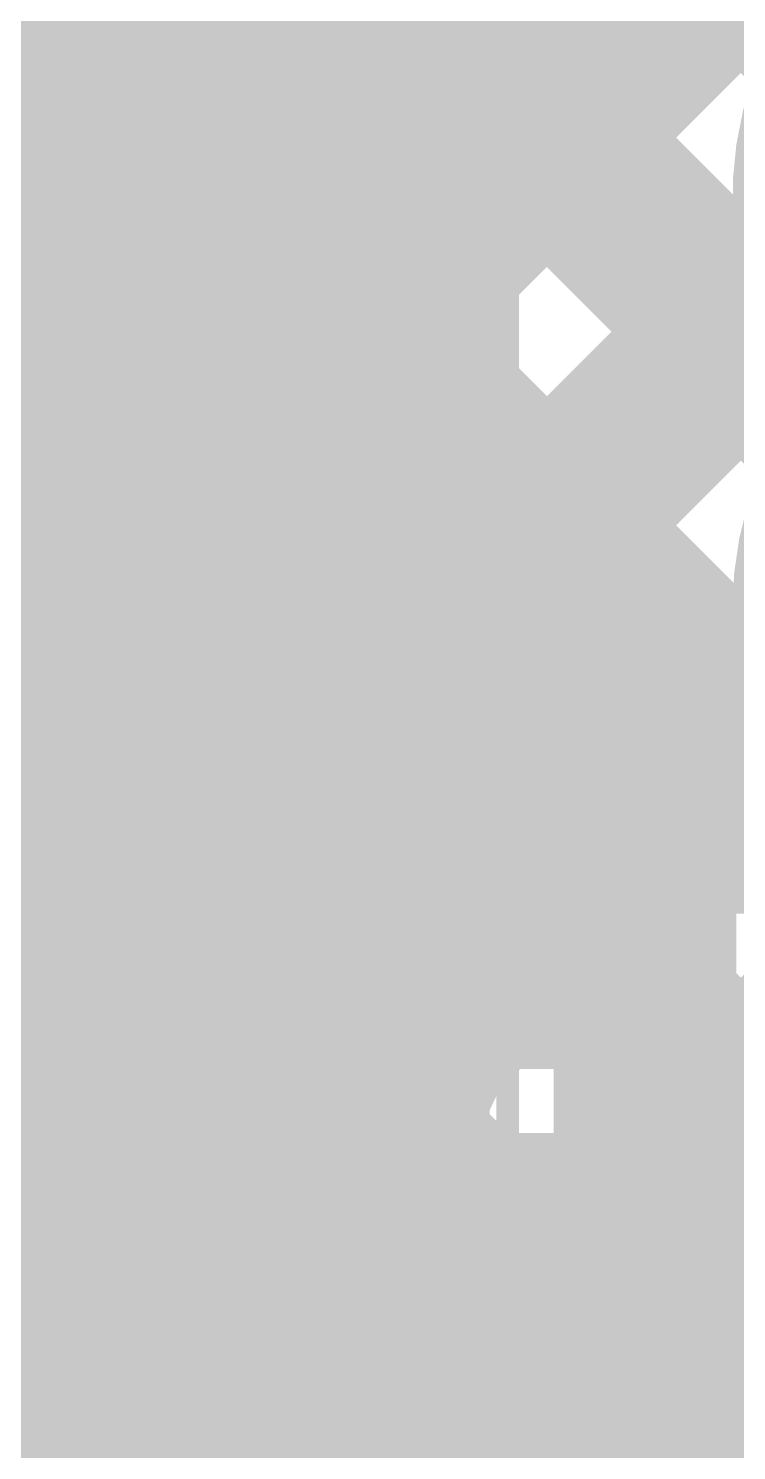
# Model space of a CAD drawing. Header units: millimetres. Extents: x 13 to 259, y -2 to 326.
# Drawn here: x 113.841 to 115.39, y 118.89 to 122.003 of the extents above; entities that cross this region are included whole.
import ezdxf

# ---------------------------------------------------------------- set-up
doc = ezdxf.new("R2010")
doc.units = ezdxf.units.MM
for name, color, linetype in [('BottomLayer', 5, 'Continuous'), ('BottomSolder', 6, 'Continuous'), ('ConnectLayer', 7, 'Continuous'), ('DrillDrawing', 1, 'Continuous'), ('Mechanical14', 56, 'Continuous'), ('Mechanical15', 56, 'Continuous'), ('MidLayer1', 16, 'Continuous'), ('MidLayer2', 76, 'Continuous'), ('MidLayer3', 90, 'Continuous'), ('MidLayer4', 156, 'Continuous'), ('MidLayer5', 130, 'Continuous'), ('MidLayer6', 216, 'Continuous'), ('MultiLayer', 9, 'Continuous'), ('TopLayer', 1, 'Continuous'), ('TopPaste', 8, 'Continuous'), ('TopSolder', 216, 'Continuous')]:
    doc.layers.add(name, color=color, linetype=linetype)

# ---------------------------------------------------------------- blocks, each defined once
blk = doc.blocks.new('CAPC1005X55N_106')
at = {"layer": 'Mechanical14', "const_width": 0.1}
for points in [[(-0.5249, 0.2751), (-0.5249, -0.2749)], [(0.5251, 0.2751), (-0.5249, 0.2751)], [(0.5251, 0.2751), (0.5251, -0.2749)], [(0.5251, -0.2749), (-0.5249, -0.2749)]]:
    blk.add_lwpolyline(points, dxfattribs=at)
at = {"layer": 'Mechanical14', "const_width": 0.05}
for points in [[(-0.5499, 0.2751, 1), (-0.5, 0.2751, 1)], [(-0.5499, 0.2751, 1), (-0.5, 0.2751, 1)], [(0.5001, 0.2751, 1), (0.55, 0.2751, 1)], [(0.5001, 0.2751, 1), (0.55, 0.2751, 1)], [(-0.5499, -0.2749, 1), (-0.5, -0.2749, 1)], [(-0.5499, -0.2749, 1), (-0.5, -0.2749, 1)], [(0.5001, -0.2749, 1), (0.55, -0.2749, 1)], [(0.5001, -0.2749, 1), (0.55, -0.2749, 1)]]:
    blk.add_lwpolyline(points, format="xyb", close=True, dxfattribs=at)
at = {"layer": 'Mechanical15', "const_width": 0.05}
for points in [[(0, 0.5), (0, -0.5)], [(-0.91, 0.46), (-0.91, -0.46)], [(0.91, 0.46), (-0.91, 0.46)], [(0.91, 0.46), (0.91, -0.46)], [(0.5, 0), (-0.5, 0)], [(0.91, -0.46), (-0.91, -0.46)]]:
    blk.add_lwpolyline(points, dxfattribs=at)
at = {"layer": 'Mechanical15', "const_width": 0.025}
for points in [[(-0.0125, 0.5, 1), (0.0125, 0.5, 1)], [(-0.9225, 0.46, 1), (-0.8975, 0.46, 1)], [(-0.9225, 0.46, 1), (-0.8975, 0.46, 1)], [(0.8975, 0.46, 1), (0.9225, 0.46, 1)], [(0.8975, 0.46, 1), (0.9225, 0.46, 1)], [(-0.5125, 0, 1), (-0.4875, 0, 1)], [(0.4875, 0, 1), (0.5125, 0, 1)], [(-0.9225, -0.46, 1), (-0.8975, -0.46, 1)], [(-0.9225, -0.46, 1), (-0.8975, -0.46, 1)], [(0.8975, -0.46, 1), (0.9225, -0.46, 1)], [(0.8975, -0.46, 1), (0.9225, -0.46, 1)], [(-0.0125, -0.5, 1), (0.0125, -0.5, 1)]]:
    blk.add_lwpolyline(points, format="xyb", close=True, dxfattribs=at)
at = {"layer": 'TopLayer'}
for points in [[(-0.76, -0.31), (-0.14, -0.31), (-0.76, 0.31), (-0.14, 0.31)], [(0.14, -0.31), (0.76, -0.31), (0.14, 0.31), (0.76, 0.31)]]:
    blk.add_solid(points, dxfattribs=at)
at = {"layer": 'TopPaste'}
for points in [[(-0.76, -0.31), (-0.14, -0.31), (-0.76, 0.31), (-0.14, 0.31)], [(0.14, -0.31), (0.76, -0.31), (0.14, 0.31), (0.76, 0.31)]]:
    blk.add_solid(points, dxfattribs=at)
at = {"layer": 'TopSolder'}
for points in [[(-0.8616, -0.4116), (-0.0384, -0.4116), (-0.8616, 0.4116), (-0.0384, 0.4116)], [(0.0384, -0.4116), (0.8616, -0.4116), (0.0384, 0.4116), (0.8616, 0.4116)]]:
    blk.add_solid(points, dxfattribs=at)
blk = doc.blocks.new('CAPC1608X87N_107')
at = {"layer": 'Mechanical14', "const_width": 0.1}
for points in [[(-0.875, -0.4749), (-0.875, 0.4751)], [(0.875, 0.4751), (-0.875, 0.4751)], [(0.875, -0.4749), (0.875, 0.4751)]]:
    blk.add_lwpolyline(points, dxfattribs=at)
at = {"layer": 'Mechanical14', "const_width": 0.05}
for points in [[(-0.9, 0.4751, 1), (-0.85, 0.4751, 1)], [(-0.9, 0.4751, 1), (-0.85, 0.4751, 1)], [(0.85, 0.4751, 1), (0.9, 0.4751, 1)], [(0.85, 0.4751, 1), (0.9, 0.4751, 1)]]:
    blk.add_lwpolyline(points, format="xyb", close=True, dxfattribs=at)
at = {"layer": 'Mechanical15', "const_width": 0.05}
for points in [[(1.55, 0.75), (-1.55, 0.75)], [(1.55, -0.75), (1.55, 0.75)], [(0, -0.3), (0, 0.3)], [(0.3, 0), (-0.3, 0)]]:
    blk.add_lwpolyline(points, dxfattribs=at)
at = {"layer": 'Mechanical15', "const_width": 0.025}
for points in [[(1.5375, 0.75, 1), (1.5625, 0.75, 1)], [(1.5375, 0.75, 1), (1.5625, 0.75, 1)], [(-0.0125, 0.3, 1), (0.0125, 0.3, 1)], [(-0.3125, 0, 1), (-0.2875, 0, 1)], [(0.2875, 0, 1), (0.3125, 0, 1)], [(-0.0125, -0.3, 1), (0.0125, -0.3, 1)]]:
    blk.add_lwpolyline(points, format="xyb", close=True, dxfattribs=at)
at = {"layer": 'TopLayer'}
for points in [[(-1.275, -0.5), (-0.325, -0.5), (-1.275, 0.5), (-0.325, 0.5)], [(0.325, -0.5), (1.275, -0.5), (0.325, 0.5), (1.275, 0.5)]]:
    blk.add_solid(points, dxfattribs=at)
at = {"layer": 'TopPaste'}
for points in [[(-1.275, -0.5), (-0.325, -0.5), (-1.275, 0.5), (-0.325, 0.5)], [(0.325, -0.5), (1.275, -0.5), (0.325, 0.5), (1.275, 0.5)]]:
    blk.add_solid(points, dxfattribs=at)
at = {"layer": 'TopSolder'}
for points in [[(-1.3766, -0.6016), (-0.2234, -0.6016), (-1.3766, 0.6016), (-0.2234, 0.6016)], [(0.2234, -0.6016), (1.3766, -0.6016), (0.2234, 0.6016), (1.3766, 0.6016)]]:
    blk.add_solid(points, dxfattribs=at)

msp = doc.modelspace()

# ---------------------------------------------------------------- linework, layer by layer
at = {"layer": 'BottomLayer', "const_width": 0.25}
for points in [[(114.0144, 121.5778, 1), (114.2644, 121.5778, 1)], [(114.0144, 119.9778, 1), (114.2644, 119.9778, 1)], [(113.7244, 118.6696, 1), (113.9744, 118.6696, 1)], [(114.6244, 118.6696, 1), (114.8744, 118.6696, 1)]]:
    msp.add_lwpolyline(points, format="xyb", close=True, dxfattribs=at)
at = {"layer": 'BottomSolder', "const_width": 0.3516}
for points in [[(113.9636, 121.5778, 1), (114.3152, 121.5778, 1)], [(113.9636, 119.9778, 1), (114.3152, 119.9778, 1)], [(113.6736, 118.6696, 1), (114.0252, 118.6696, 1)], [(114.5736, 118.6696, 1), (114.9252, 118.6696, 1)]]:
    msp.add_lwpolyline(points, format="xyb", close=True, dxfattribs=at)
at = {"layer": 'ConnectLayer', "const_width": 0.4}
for points in [[(112.2084, 120.6937), (118.8877, 127.373)], [(109.7157, 127.0232), (115.6793, 121.0596)], [(114.4455, 122.0822), (118.5225, 126.1592)], [(109.9012, 125.9891), (113.8179, 122.0725)], [(109.2941, 125.7478), (116.5763, 118.4655)], [(113.3871, 120.1753), (118.9608, 125.749)], [(114.1196, 120.9078), (118.9608, 125.749)], [(114.726, 121.5142), (118.9608, 125.749)], [(111.8521, 125.7353), (116.2718, 121.3156)], [(114.5029, 120.4426), (118.5689, 124.5086)], [(112.2084, 120.6937), (115.4694, 123.9547)], [(113.1825, 121.6678), (115.4694, 123.9547)], [(112.9826, 123.7563), (116.6482, 120.0907)], [(112.9826, 123.7563), (116.4739, 120.265)], [(111.39, 123.6518), (114.134, 120.9078)], [(113.9802, 123.6072), (115.6597, 121.9278)], [(113.9802, 123.6072), (115.6597, 121.9278)], [(113.1704, 120.8071), (115.7225, 123.3593)], [(113.6068, 121.2435), (115.7225, 123.3593)], [(112.5966, 123.2937), (117.4515, 118.4388)], [(112.5966, 123.2937), (115.6254, 120.265)], [(112.0627, 122.7876), (113.9425, 120.9078)], [(110.7348, 122.61), (114.2968, 119.048)], [(111.5833, 122.61), (114.6467, 119.5466)], [(111.7336, 122.61), (113.7186, 120.625)], [(112.4973, 122.61), (113.9423, 121.165)], [(113.2804, 122.61), (117.4515, 118.4388)], [(113.311, 121.7963), (114.1247, 122.61)], [(113.7353, 121.372), (114.9733, 122.61)], [(114.1289, 122.61), (116.6482, 120.0907)], [(114.3768, 121.165), (115.8218, 122.61)], [(114.9774, 122.61), (115.6597, 121.9278)], [(112.3408, 121.8525), (113.762, 120.4313)], [(112.3408, 121.8525), (113.762, 120.4313)], [(114.5029, 120.4426), (115.5907, 121.5304)], [(114.7464, 120.6861), (115.5907, 121.5304)], [(114.9245, 120.8642), (115.5907, 121.5304)], [(114.6341, 121.2563), (116.7904, 119.1)], [(113.9423, 121.165), (114.4, 121.165)], [(114.6987, 119.7899), (115.9837, 121.0749)], [(115.1738, 120.265), (115.9837, 121.0749)], [(115.19, 120.2812), (115.9837, 121.0749)], [(114.7829, 121.0059), (115.0309, 120.7578)], [(113.3871, 120.1753), (114.203, 120.9913)], [(114.0467, 120.9951), (115.9418, 119.1)], [(113.9425, 120.9078), (114.3424, 120.9078)], [(114.4393, 118.682), (116.638, 120.8807)], [(115.1731, 119.4157), (116.638, 120.8807)], [(114.6535, 120.7789), (114.9907, 120.4417)], [(114.6987, 119.7899), (115.5844, 120.6755)], [(113.1152, 119.9034), (113.8368, 120.625)], [(113.7186, 120.625), (114.4, 120.625)], [(114.4, 120.625), (114.65, 120.375)], [(113.4068, 119.3465), (114.5427, 120.4824)], [(114.65, 119.55), (114.65, 120.375)], [(115.19, 119.55), (115.19, 120.375)], [(115.0986, 120.265), (116.782, 120.265)], [(114.973, 119.2156), (115.9463, 120.1889)], [(114.4078, 117.8019), (116.6143, 120.0084)], [(114.8995, 118.2936), (116.6143, 120.0084)], [(115.19, 119.8518), (116.5763, 118.4655)], [(113.3774, 118.4686), (114.65, 119.7412)], [(113.4068, 119.3465), (113.6747, 119.6144)], [(113.4068, 119.3464), (113.6747, 119.6144)], [(113.4068, 119.3465), (113.6747, 119.6144)], [(114.5929, 119.6004), (116.1866, 118.0067)], [(114.5929, 119.6004), (114.9811, 119.2122)], [(114.3642, 119.2642), (114.65, 119.55)], [(113.9109, 119.4339), (114.2024, 119.1424)], [(113.9109, 119.4339), (114.2024, 119.1424)], [(113.9109, 119.4339), (114.2024, 119.1424)], [(114.1085, 119.1997), (114.3274, 119.4185)], [(114.1085, 119.1997), (114.3274, 119.4185)], [(114.1085, 119.1997), (114.3274, 119.4185)], [(114.4078, 117.8019), (115.9909, 119.385)], [(114.4393, 118.682), (115.1424, 119.385)], [(114.6796, 119.385), (116.782, 119.385)], [(114.8083, 119.385), (116.1866, 118.0067)], [(114.3642, 119.1165), (114.3642, 119.2642)], [(114.8979, 119.0342), (115.0309, 119.1672)], [(115.0285, 119.1648), (116.1866, 118.0067)], [(113.3774, 119.1188), (114.3642, 118.1321)], [(114.253, 119.1), (114.3459, 119.1)], [(115.153, 119.1), (117.5, 119.1)], [(114.3222, 119.0226), (131.6373, 101.7075)], [(114.3222, 119.0226), (115.7835, 117.5613)]]:
    msp.add_lwpolyline(points, dxfattribs=at)
for points in [[(116.593, 121.2214, -5.09689), (116.7614, 121.6342)], [(116.593, 121.2214, -5.09689), (116.7614, 121.6342)], [(116.593, 121.2214, -5.09689), (116.7614, 121.6342)], [(114.4, 121.165, -0.199574), (114.7829, 121.0059)], [(114.4, 121.165, -0.198912), (114.7819, 121.0068)], [(114.3424, 120.9078, -0.198912), (114.6535, 120.7789)], [(114.3424, 120.9078, -0.198912), (114.6535, 120.7789)], [(115.0309, 120.7578, -0.199574), (115.19, 120.375)], [(115.0319, 120.7568, -0.198912), (115.19, 120.375)], [(114.9907, 120.4417, -0.119306), (115.0986, 120.265)], [(114.9907, 120.4417, -0.119306), (115.0986, 120.265)], [(114.4287, 119.4636, -0.63124), (113.5579, 120.0771)], [(115.19, 119.55, -0.199574), (115.0309, 119.1672)], [(115.19, 119.55, -0.198912), (115.0319, 119.1682)], [(114.6796, 119.385, -0.152886), (114.4287, 119.4636)], [(114.6796, 119.385, -0.152886), (114.4287, 119.4636)], [(113.5885, 118.1404, -1.799464), (114.4394, 118.6696)], [(113.5885, 118.1404, -1.799464), (114.4394, 118.6696)], [(113.4459, 119.1, -0.395477), (114.253, 119.1)], [(114.3459, 119.1, -0.395477), (115.153, 119.1)], [(114.3642, 118.2228, -0.458192), (114.3642, 119.1165)], [(114.8979, 119.0342, -0.178667), (114.7164, 118.7072)], [(114.8979, 119.0342, -0.178437), (114.7168, 118.7075)], [(114.7164, 118.6321, -0.45237), (114.7164, 118.7072)]]:
    msp.add_lwpolyline(points, format="xyb", dxfattribs=at)
at = {"layer": 'ConnectLayer'}
for points, const_width in [([(114.7294, 121.5778, 1), (113.5494, 121.5778, 1)], 0.4), ([(113.7179, 122.0725, 1), (113.9179, 122.0725, 1)], 0.2), ([(114.3455, 122.0822, 1), (114.5455, 122.0822, 1)], 0.2), ([(114.1894, 121.5778, 1), (114.0894, 121.5778, 1)], 0.4), ([(113.9894, 121.5778, 1), (114.1894, 121.5778, 1)], 0.2), ([(114.0894, 121.5778, 1), (114.2894, 121.5778, 1)], 0.2), ([(114.6294, 121.5778, 1), (114.8294, 121.5778, 1)], 0.2), ([(114.626, 121.5142, 1), (114.826, 121.5142, 1)], 0.2), ([(113.6353, 121.372, 1), (113.8353, 121.372, 1)], 0.2), ([(116.7614, 120.7342, 1), (115.5814, 120.7342, 1)], 0.4), ([(114.5341, 121.2563, 1), (114.7341, 121.2563, 1)], 0.2), ([(113.8423, 121.165, 1), (114.0423, 121.165, 1)], 0.2), ([(113.8423, 121.165, 1), (114.0423, 121.165, 1)], 0.2), ([(114.2768, 121.165, 1), (114.4768, 121.165, 1)], 0.2), ([(114.3, 121.165, 1), (114.5, 121.165, 1)], 0.2), ([(114.3, 121.165, 1), (114.5, 121.165, 1)], 0.2), ([(114.3, 121.165, 1), (114.5, 121.165, 1)], 0.2), ([(114.6819, 121.0068, 1), (114.8819, 121.0068, 1)], 0.2), ([(114.6829, 121.0059, 1), (114.8829, 121.0059, 1)], 0.2), ([(114.6829, 121.0059, 1), (114.8829, 121.0059, 1)], 0.2), ([(113.9467, 120.9951, 1), (114.1467, 120.9951, 1)], 0.2), ([(114.103, 120.9913, 1), (114.303, 120.9913, 1)], 0.2), ([(113.8425, 120.9078, 1), (114.0425, 120.9078, 1)], 0.2), ([(113.8425, 120.9078, 1), (114.0425, 120.9078, 1)], 0.2), ([(114.0196, 120.9078, 1), (114.2196, 120.9078, 1)], 0.2), ([(114.034, 120.9078, 1), (114.234, 120.9078, 1)], 0.2), ([(114.2424, 120.9078, 1), (114.4424, 120.9078, 1)], 0.2), ([(114.2424, 120.9078, 1), (114.4424, 120.9078, 1)], 0.2), ([(114.2424, 120.9078, 1), (114.4424, 120.9078, 1)], 0.2), ([(114.8245, 120.8642, 1), (115.0245, 120.8642, 1)], 0.2), ([(114.5535, 120.7789, 1), (114.7535, 120.7789, 1)], 0.2), ([(114.5535, 120.7789, 1), (114.7535, 120.7789, 1)], 0.2), ([(114.5535, 120.7789, 1), (114.7535, 120.7789, 1)], 0.2), ([(114.9309, 120.7578, 1), (115.1309, 120.7578, 1)], 0.2), ([(114.9309, 120.7578, 1), (115.1309, 120.7578, 1)], 0.2), ([(114.9319, 120.7568, 1), (115.1319, 120.7568, 1)], 0.2), ([(115.4814, 120.7342, 1), (115.6814, 120.7342, 1)], 0.2), ([(114.6464, 120.6861, 1), (114.8464, 120.6861, 1)], 0.2), ([(115.4844, 120.6755, 1), (115.6844, 120.6755, 1)], 0.2), ([(113.6186, 120.625, 1), (113.8186, 120.625, 1)], 0.2), ([(113.6186, 120.625, 1), (113.8186, 120.625, 1)], 0.2), ([(113.7368, 120.625, 1), (113.9368, 120.625, 1)], 0.2), ([(114.3, 120.625, 1), (114.5, 120.625, 1)], 0.2), ([(114.3, 120.625, 1), (114.5, 120.625, 1)], 0.2), ([(114.7294, 119.9778, 1), (113.5494, 119.9778, 1)], 0.4), ([(114.7294, 119.9778, 1), (113.5494, 119.9778, 1)], 0.4), ([(114.4427, 120.4824, 1), (114.6427, 120.4824, 1)], 0.2), ([(113.662, 120.4313, 1), (113.862, 120.4313, 1)], 0.2), ([(113.662, 120.4313, 1), (113.862, 120.4313, 1)], 0.2), ([(114.4029, 120.4426, 1), (114.6029, 120.4426, 1)], 0.2), ([(114.4029, 120.4426, 1), (114.6029, 120.4426, 1)], 0.2), ([(114.8907, 120.4417, 1), (115.0907, 120.4417, 1)], 0.2), ([(114.8907, 120.4417, 1), (115.0907, 120.4417, 1)], 0.2), ([(114.8907, 120.4417, 1), (115.0907, 120.4417, 1)], 0.2), ([(114.55, 120.375, 1), (114.75, 120.375, 1)], 0.2), ([(114.55, 120.375, 1), (114.75, 120.375, 1)], 0.2), ([(115.09, 120.375, 1), (115.29, 120.375, 1)], 0.2), ([(115.09, 120.375, 1), (115.29, 120.375, 1)], 0.2), ([(115.09, 120.375, 1), (115.29, 120.375, 1)], 0.2), ([(114.9986, 120.265, 1), (115.1986, 120.265, 1)], 0.2), ([(114.9986, 120.265, 1), (115.1986, 120.265, 1)], 0.2), ([(114.9986, 120.265, 1), (115.1986, 120.265, 1)], 0.2), ([(115.0738, 120.265, 1), (115.2738, 120.265, 1)], 0.2), ([(115.09, 120.2812, 1), (115.29, 120.2812, 1)], 0.2), ([(114.6294, 119.9778, 1), (114.8294, 119.9778, 1)], 0.2), ([(114.6294, 119.9778, 1), (114.8294, 119.9778, 1)], 0.2), ([(115.09, 119.8518, 1), (115.29, 119.8518, 1)], 0.2), ([(114.5987, 119.7899, 1), (114.7987, 119.7899, 1)], 0.2), ([(114.5987, 119.7899, 1), (114.7987, 119.7899, 1)], 0.2), ([(114.55, 119.7412, 1), (114.75, 119.7412, 1)], 0.2), ([(113.5747, 119.6144, 1), (113.7747, 119.6144, 1)], 0.2), ([(113.5747, 119.6144, 1), (113.7747, 119.6144, 1)], 0.2), ([(113.5747, 119.6144, 1), (113.7747, 119.6144, 1)], 0.2), ([(114.4929, 119.6004, 1), (114.6929, 119.6004, 1)], 0.2), ([(114.4929, 119.6004, 1), (114.6929, 119.6004, 1)], 0.2), ([(114.5467, 119.5466, 1), (114.7467, 119.5466, 1)], 0.2), ([(114.55, 119.55, 1), (114.75, 119.55, 1)], 0.2), ([(114.55, 119.55, 1), (114.75, 119.55, 1)], 0.2), ([(115.09, 119.55, 1), (115.29, 119.55, 1)], 0.2), ([(115.09, 119.55, 1), (115.29, 119.55, 1)], 0.2), ([(115.09, 119.55, 1), (115.29, 119.55, 1)], 0.2), ([(114.3287, 119.4636, 1), (114.5287, 119.4636, 1)], 0.2), ([(114.3287, 119.4636, 1), (114.5287, 119.4636, 1)], 0.2), ([(114.3287, 119.4636, 1), (114.5287, 119.4636, 1)], 0.2), ([(113.8109, 119.4339, 1), (114.0109, 119.4339, 1)], 0.2), ([(113.8109, 119.4339, 1), (114.0109, 119.4339, 1)], 0.2), ([(113.8109, 119.4339, 1), (114.0109, 119.4339, 1)], 0.2), ([(114.2274, 119.4185, 1), (114.4274, 119.4185, 1)], 0.2), ([(114.2274, 119.4185, 1), (114.4274, 119.4185, 1)], 0.2), ([(114.2274, 119.4185, 1), (114.4274, 119.4185, 1)], 0.2), ([(115.0731, 119.4157, 1), (115.2731, 119.4157, 1)], 0.2), ([(114.5796, 119.385, 1), (114.7796, 119.385, 1)], 0.2), ([(114.5796, 119.385, 1), (114.7796, 119.385, 1)], 0.2), ([(114.5796, 119.385, 1), (114.7796, 119.385, 1)], 0.2), ([(114.7083, 119.385, 1), (114.9083, 119.385, 1)], 0.2), ([(115.0424, 119.385, 1), (115.2424, 119.385, 1)], 0.2), ([(114.2642, 119.2642, 1), (114.4642, 119.2642, 1)], 0.2), ([(114.2642, 119.2642, 1), (114.4642, 119.2642, 1)], 0.2), ([(114.0085, 119.1997, 1), (114.2085, 119.1997, 1)], 0.2), ([(114.0085, 119.1997, 1), (114.2085, 119.1997, 1)], 0.2), ([(114.0085, 119.1997, 1), (114.2085, 119.1997, 1)], 0.2), ([(114.873, 119.2156, 1), (115.073, 119.2156, 1)], 0.2), ([(114.8811, 119.2122, 1), (115.0811, 119.2122, 1)], 0.2), ([(114.1024, 119.1424, 1), (114.3024, 119.1424, 1)], 0.2), ([(114.1024, 119.1424, 1), (114.3024, 119.1424, 1)], 0.2), ([(114.1024, 119.1424, 1), (114.3024, 119.1424, 1)], 0.2), ([(114.9285, 119.1648, 1), (115.1285, 119.1648, 1)], 0.2), ([(114.9309, 119.1672, 1), (115.1309, 119.1672, 1)], 0.2), ([(114.9309, 119.1672, 1), (115.1309, 119.1672, 1)], 0.2), ([(114.9319, 119.1682, 1), (115.1319, 119.1682, 1)], 0.2), ([(114.2642, 119.1165, 1), (114.4642, 119.1165, 1)], 0.2), ([(114.2642, 119.1165, 1), (114.4642, 119.1165, 1)], 0.2), ([(114.153, 119.1, 1), (114.353, 119.1, 1)], 0.2), ([(114.153, 119.1, 1), (114.353, 119.1, 1)], 0.2), ([(114.2459, 119.1, 1), (114.4459, 119.1, 1)], 0.2), ([(114.2459, 119.1, 1), (114.4459, 119.1, 1)], 0.2), ([(115.053, 119.1, 1), (115.253, 119.1, 1)], 0.2), ([(115.053, 119.1, 1), (115.253, 119.1, 1)], 0.2), ([(114.1968, 119.048, 1), (114.3968, 119.048, 1)], 0.2), ([(114.2222, 119.0226, 1), (114.4222, 119.0226, 1)], 0.2), ([(114.2222, 119.0226, 1), (114.4222, 119.0226, 1)], 0.2), ([(114.7979, 119.0342, 1), (114.9979, 119.0342, 1)], 0.2), ([(114.7979, 119.0342, 1), (114.9979, 119.0342, 1)], 0.2), ([(114.7979, 119.0342, 1), (114.9979, 119.0342, 1)], 0.2), ([(114.6164, 118.7072, 1), (114.8164, 118.7072, 1)], 0.2), ([(114.6164, 118.7072, 1), (114.8164, 118.7072, 1)], 0.2), ([(114.6168, 118.7075, 1), (114.8168, 118.7075, 1)], 0.2)]:
    msp.add_lwpolyline(points, format="xyb", close=True, dxfattribs=dict(at, const_width=const_width))
at = {"layer": 'DrillDrawing', "const_width": 0.0508}
for points in [[(114.0124, 121.7048), (114.0124, 121.8318)], [(114.0124, 121.8318), (114.2664, 121.8318)], [(114.2664, 121.7048), (114.2664, 121.8318)], [(113.8854, 121.4508), (113.8854, 121.7048)], [(113.8854, 121.7048), (114.0124, 121.7048)], [(114.2664, 121.7048), (114.3934, 121.7048)], [(114.3934, 121.4508), (114.3934, 121.7048)], [(113.8854, 121.4508), (114.0124, 121.4508)], [(114.0124, 121.3238), (114.0124, 121.4508)], [(114.2664, 121.4508), (114.3934, 121.4508)], [(114.2664, 121.3238), (114.2664, 121.4508)], [(114.0124, 121.3238), (114.2664, 121.3238)], [(114.0124, 120.1048), (114.0124, 120.2318)], [(114.0124, 120.2318), (114.2664, 120.2318)], [(114.2664, 120.1048), (114.2664, 120.2318)], [(113.8854, 119.8508), (113.8854, 120.1048)], [(113.8854, 120.1048), (114.0124, 120.1048)], [(114.2664, 120.1048), (114.3934, 120.1048)], [(114.3934, 119.8508), (114.3934, 120.1048)], [(113.8854, 119.8508), (114.0124, 119.8508)], [(114.0124, 119.7238), (114.0124, 119.8508)], [(114.2664, 119.8508), (114.3934, 119.8508)], [(114.2664, 119.7238), (114.2664, 119.8508)], [(114.0124, 119.7238), (114.2664, 119.7238)], [(113.7224, 118.9236), (113.9764, 118.9236)], [(113.9764, 118.7966), (113.9764, 118.9236)], [(114.6224, 118.7966), (114.6224, 118.9236)], [(114.6224, 118.9236), (114.8764, 118.9236)], [(114.8764, 118.7966), (114.8764, 118.9236)]]:
    msp.add_lwpolyline(points, dxfattribs=at)
at = {"layer": 'DrillDrawing', "const_width": 0.0254}
for points in [[(113.9997, 121.8318, 1), (114.0251, 121.8318, 1)], [(113.9997, 121.8318, 1), (114.0251, 121.8318, 1)], [(114.2537, 121.8318, 1), (114.2791, 121.8318, 1)], [(114.2537, 121.8318, 1), (114.2791, 121.8318, 1)], [(113.8727, 121.7048, 1), (113.8981, 121.7048, 1)], [(113.8727, 121.7048, 1), (113.8981, 121.7048, 1)], [(113.9997, 121.7048, 1), (114.0251, 121.7048, 1)], [(113.9997, 121.7048, 1), (114.0251, 121.7048, 1)], [(114.2537, 121.7048, 1), (114.2791, 121.7048, 1)], [(114.2537, 121.7048, 1), (114.2791, 121.7048, 1)], [(114.3807, 121.7048, 1), (114.4061, 121.7048, 1)], [(114.3807, 121.7048, 1), (114.4061, 121.7048, 1)], [(113.8727, 121.4508, 1), (113.8981, 121.4508, 1)], [(113.8727, 121.4508, 1), (113.8981, 121.4508, 1)], [(113.9997, 121.4508, 1), (114.0251, 121.4508, 1)], [(113.9997, 121.4508, 1), (114.0251, 121.4508, 1)], [(114.2537, 121.4508, 1), (114.2791, 121.4508, 1)], [(114.2537, 121.4508, 1), (114.2791, 121.4508, 1)], [(114.3807, 121.4508, 1), (114.4061, 121.4508, 1)], [(114.3807, 121.4508, 1), (114.4061, 121.4508, 1)], [(113.9997, 121.3238, 1), (114.0251, 121.3238, 1)], [(113.9997, 121.3238, 1), (114.0251, 121.3238, 1)], [(114.2537, 121.3238, 1), (114.2791, 121.3238, 1)], [(114.2537, 121.3238, 1), (114.2791, 121.3238, 1)], [(113.9997, 120.2318, 1), (114.0251, 120.2318, 1)], [(113.9997, 120.2318, 1), (114.0251, 120.2318, 1)], [(114.2537, 120.2318, 1), (114.2791, 120.2318, 1)], [(114.2537, 120.2318, 1), (114.2791, 120.2318, 1)], [(113.8727, 120.1048, 1), (113.8981, 120.1048, 1)], [(113.8727, 120.1048, 1), (113.8981, 120.1048, 1)], [(113.9997, 120.1048, 1), (114.0251, 120.1048, 1)], [(113.9997, 120.1048, 1), (114.0251, 120.1048, 1)], [(114.2537, 120.1048, 1), (114.2791, 120.1048, 1)], [(114.2537, 120.1048, 1), (114.2791, 120.1048, 1)], [(114.3807, 120.1048, 1), (114.4061, 120.1048, 1)], [(114.3807, 120.1048, 1), (114.4061, 120.1048, 1)], [(113.8727, 119.8508, 1), (113.8981, 119.8508, 1)], [(113.8727, 119.8508, 1), (113.8981, 119.8508, 1)], [(113.9997, 119.8508, 1), (114.0251, 119.8508, 1)], [(113.9997, 119.8508, 1), (114.0251, 119.8508, 1)], [(114.2537, 119.8508, 1), (114.2791, 119.8508, 1)], [(114.2537, 119.8508, 1), (114.2791, 119.8508, 1)], [(114.3807, 119.8508, 1), (114.4061, 119.8508, 1)], [(114.3807, 119.8508, 1), (114.4061, 119.8508, 1)], [(113.9997, 119.7238, 1), (114.0251, 119.7238, 1)], [(113.9997, 119.7238, 1), (114.0251, 119.7238, 1)], [(114.2537, 119.7238, 1), (114.2791, 119.7238, 1)], [(114.2537, 119.7238, 1), (114.2791, 119.7238, 1)], [(113.9637, 118.9236, 1), (113.9891, 118.9236, 1)], [(113.9637, 118.9236, 1), (113.9891, 118.9236, 1)], [(114.6097, 118.9236, 1), (114.6351, 118.9236, 1)], [(114.6097, 118.9236, 1), (114.6351, 118.9236, 1)], [(114.8637, 118.9236, 1), (114.8891, 118.9236, 1)], [(114.8637, 118.9236, 1), (114.8891, 118.9236, 1)]]:
    msp.add_lwpolyline(points, format="xyb", close=True, dxfattribs=at)
at = {"layer": 'MidLayer1', "const_width": 0.25}
for points in [[(114.0144, 121.5778, 1), (114.2644, 121.5778, 1)], [(114.0144, 119.9778, 1), (114.2644, 119.9778, 1)], [(113.7244, 118.6696, 1), (113.9744, 118.6696, 1)], [(114.6244, 118.6696, 1), (114.8744, 118.6696, 1)]]:
    msp.add_lwpolyline(points, format="xyb", close=True, dxfattribs=at)
at = {"layer": 'MidLayer2', "const_width": 0.25}
for points in [[(114.0144, 121.5778, 1), (114.2644, 121.5778, 1)], [(114.0144, 119.9778, 1), (114.2644, 119.9778, 1)], [(113.7244, 118.6696, 1), (113.9744, 118.6696, 1)], [(114.6244, 118.6696, 1), (114.8744, 118.6696, 1)]]:
    msp.add_lwpolyline(points, format="xyb", close=True, dxfattribs=at)
at = {"layer": 'MidLayer3'}
for points, const_width in [([(114.0144, 121.5778, 1), (114.2644, 121.5778, 1)], 0.25), ([(113.7103, 120.4678, 1), (113.8103, 120.4678, 1)], 0.1), ([(113.7103, 120.4678, 1), (113.8103, 120.4678, 1)], 0.1), ([(114.2924, 120.4678, 1), (114.3924, 120.4678, 1)], 0.1), ([(114.2924, 120.4678, 1), (114.3924, 120.4678, 1)], 0.1), ([(114.0144, 119.9778, 1), (114.2644, 119.9778, 1)], 0.25), ([(114.6296, 120.1306, 1), (114.7296, 120.1306, 1)], 0.1), ([(114.6296, 120.1306, 1), (114.7296, 120.1306, 1)], 0.1), ([(114.6296, 119.825, 1), (114.7296, 119.825, 1)], 0.1), ([(114.6296, 119.825, 1), (114.7296, 119.825, 1)], 0.1), ([(113.7244, 118.6696, 1), (113.9744, 118.6696, 1)], 0.25), ([(114.6244, 118.6696, 1), (114.8744, 118.6696, 1)], 0.25)]:
    msp.add_lwpolyline(points, format="xyb", close=True, dxfattribs=dict(at, const_width=const_width))
at = {"layer": 'MidLayer3', "const_width": 0.2}
for points in [[(113.6465, 120.5816), (113.7603, 120.4678)], [(113.7603, 120.4678), (114.3424, 120.4678)], [(114.3424, 120.4678), (114.6796, 120.1306)], [(114.6796, 119.825), (114.6796, 120.1306)], [(114.6796, 119.825), (117.125, 119.825)]]:
    msp.add_lwpolyline(points, dxfattribs=at)
at = {"layer": 'MidLayer4', "const_width": 0.25}
for points in [[(114.0144, 121.5778, 1), (114.2644, 121.5778, 1)], [(114.0144, 119.9778, 1), (114.2644, 119.9778, 1)], [(113.7244, 118.6696, 1), (113.9744, 118.6696, 1)], [(114.6244, 118.6696, 1), (114.8744, 118.6696, 1)]]:
    msp.add_lwpolyline(points, format="xyb", close=True, dxfattribs=at)
at = {"layer": 'MidLayer5', "const_width": 0.25}
for points in [[(114.0144, 121.5778, 1), (114.2644, 121.5778, 1)], [(114.0144, 119.9778, 1), (114.2644, 119.9778, 1)], [(113.7244, 118.6696, 1), (113.9744, 118.6696, 1)], [(114.6244, 118.6696, 1), (114.8744, 118.6696, 1)]]:
    msp.add_lwpolyline(points, format="xyb", close=True, dxfattribs=at)
at = {"layer": 'MidLayer6', "const_width": 0.25}
for points in [[(114.0144, 121.5778, 1), (114.2644, 121.5778, 1)], [(114.0144, 119.9778, 1), (114.2644, 119.9778, 1)], [(113.7244, 118.6696, 1), (113.9744, 118.6696, 1)], [(114.6244, 118.6696, 1), (114.8744, 118.6696, 1)]]:
    msp.add_lwpolyline(points, format="xyb", close=True, dxfattribs=at)
at = {"layer": 'MultiLayer', "const_width": 0.25}
for points in [[(114.0144, 121.5778, 1), (114.2644, 121.5778, 1)], [(114.0144, 119.9778, 1), (114.2644, 119.9778, 1)], [(113.7244, 118.6696, 1), (113.9744, 118.6696, 1)], [(114.6244, 118.6696, 1), (114.8744, 118.6696, 1)]]:
    msp.add_lwpolyline(points, format="xyb", close=True, dxfattribs=at)
at = {"layer": 'TopLayer', "const_width": 0.25}
for points in [[(114.0144, 121.5778, 1), (114.2644, 121.5778, 1)], [(114.0144, 119.9778, 1), (114.2644, 119.9778, 1)], [(113.7244, 118.6696, 1), (113.9744, 118.6696, 1)], [(114.6244, 118.6696, 1), (114.8744, 118.6696, 1)]]:
    msp.add_lwpolyline(points, format="xyb", close=True, dxfattribs=at)
at = {"layer": 'TopSolder', "const_width": 0.3516}
for points in [[(113.9636, 121.5778, 1), (114.3152, 121.5778, 1)], [(113.9636, 119.9778, 1), (114.3152, 119.9778, 1)], [(113.6736, 118.6696, 1), (114.0252, 118.6696, 1)], [(114.5736, 118.6696, 1), (114.9252, 118.6696, 1)]]:
    msp.add_lwpolyline(points, format="xyb", close=True, dxfattribs=at)

# ---------------------------------------------------------------- block references
for name, p, rotation in [('CAPC1608X87N_107', (114.1394, 120.7778), 270), ('CAPC1005X55N_106', (114.2994, 118.6696), 180)]:
    msp.add_blockref(name, p, dxfattribs=dict(rotation=rotation))

doc.saveas('drawing.dxf')
